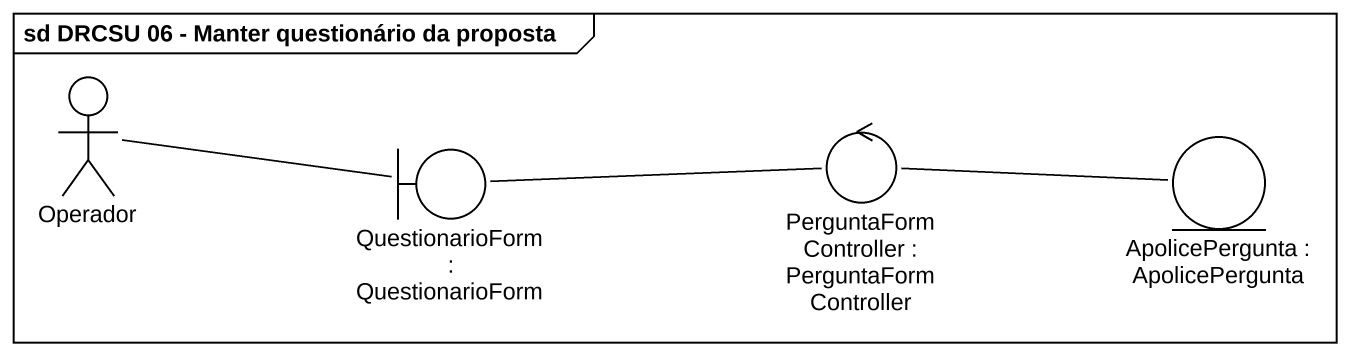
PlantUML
@startuml
mainframe sd DRCSU 06 - Manter questionário da proposta
actor Operador
boundary "QuestionarioForm : QuestionarioForm" as QuestionarioForm
control "PerguntaFormController : PerguntaFormController" as PerguntaFormController
entity "ApolicePergunta : ApolicePergunta" as ApolicePergunta
Operador -right- QuestionarioForm
QuestionarioForm -right- PerguntaFormController
PerguntaFormController -right- ApolicePergunta
@enduml
